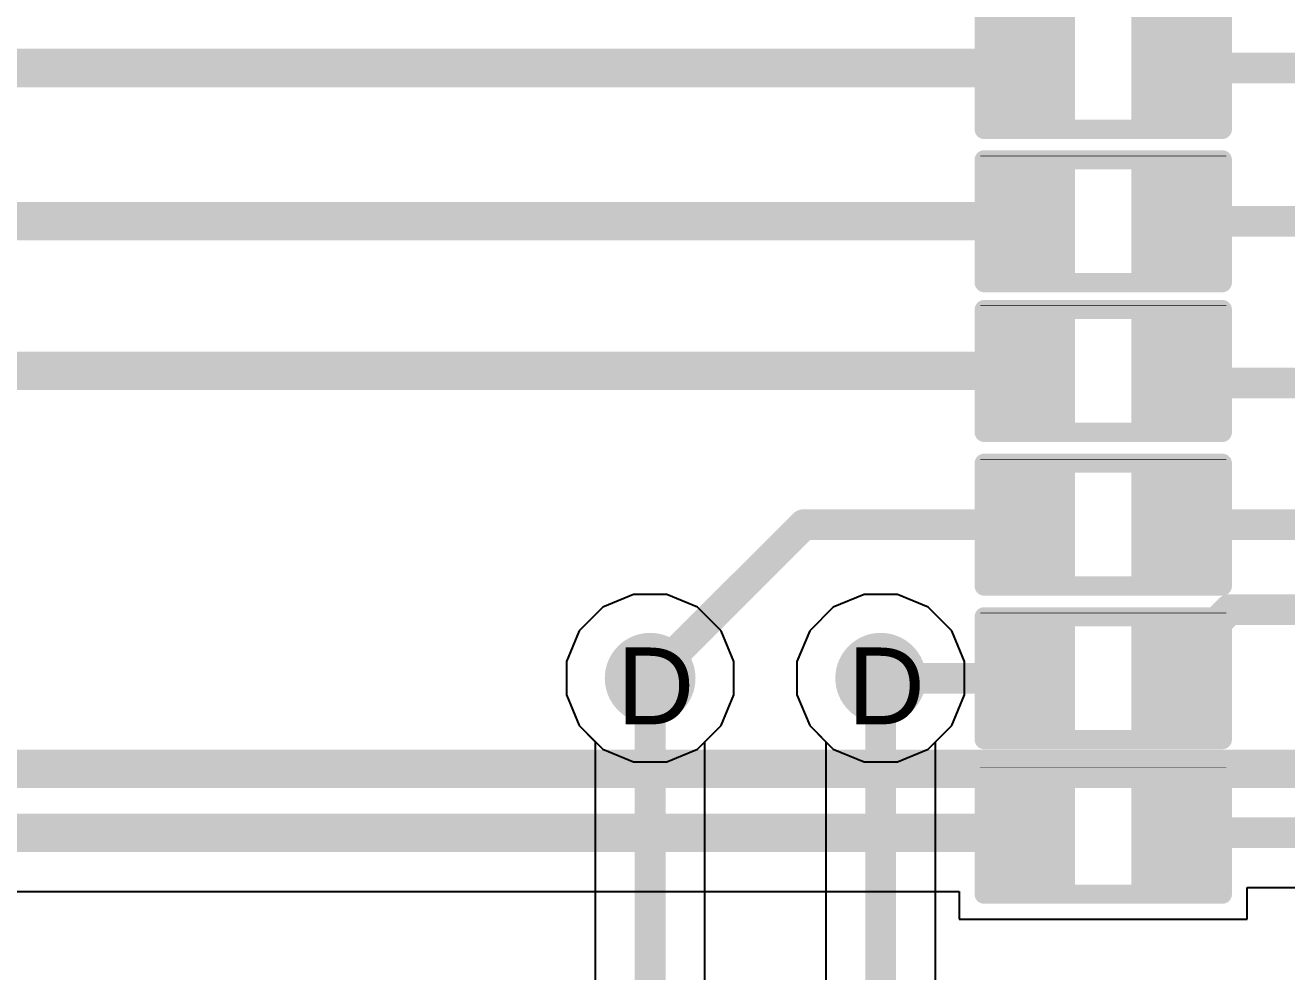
# Model space of a CAD drawing. Header units: inches. Extents: x -11 to 5428, y 0 to 5423.
# Drawn here: x 122.21 to 130.55, y 53.66 to 59.92 of the extents above; entities that cross this region are included whole.
import ezdxf

# ---------------------------------------------------------------- set-up
doc = ezdxf.new("R2010")
doc.units = ezdxf.units.IN
for name, color, linetype in [('Bottom Layer', 5, 'Continuous'), ('Dimension', 6, 'Continuous'), ('Drill Drawing', 1, 'Continuous'), ('GND', 16, 'Continuous'), ('PWR', 76, 'Continuous'), ('Top Layer', 1, 'Continuous'), ('Top Overlay', 2, 'Continuous'), ('Top Paste', 8, 'Continuous'), ('Top Solder', 216, 'Continuous'), ('Via Holes', 16, 'Continuous')]:
    doc.layers.add(name, color=color, linetype=linetype)
doc.styles.add('Arial', font='', dxfattribs={"height": 0.2})
doc.styles.get('Arial').set_extended_font_data('Arial')

# ---------------------------------------------------------------- blocks, each defined once
blk = doc.blocks.new('R___0402_385')
at = {"layer": 'Top Layer'}
for points in [[(-0.6985, -0.3175), (-0.6985, 0.3175), (-0.2413, 0.3175), (-0.2413, -0.3175)], [(0.2413, -0.3175), (0.2413, 0.3175), (0.6985, 0.3175), (0.6985, -0.3175)]]:
    blk.add_hatch(color=1, dxfattribs=at).paths.add_polyline_path(points)
at = {"layer": 'Top Paste'}
for points in [[(-0.6985, -0.3175), (-0.6985, 0.3175), (-0.2413, 0.3175), (-0.2413, -0.3175)], [(0.2413, -0.3175), (0.2413, 0.3175), (0.6985, 0.3175), (0.6985, -0.3175)]]:
    blk.add_hatch(color=8, dxfattribs=at).paths.add_polyline_path(points)
at = {"layer": 'Top Solder'}
for points in [[(-0.7535, -0.3725), (-0.7535, 0.3725), (-0.1863, 0.3725), (-0.1863, -0.3725)], [(0.1863, -0.3725), (0.1863, 0.3725), (0.7535, 0.3725), (0.7535, -0.3725)]]:
    blk.add_hatch(color=216, dxfattribs=at).paths.add_polyline_path(points)
at = {"layer": 'Top Overlay'}
for points in [[(-0.7874, 0.4064, 0.127, 0.127, 0), (-0.7874, -0.4064, 0.127, 0.127, 0)], [(0.7874, 0.4064, 0.127, 0.127, 0), (-0.7874, 0.4064, 0.127, 0.127, 0)], [(0.7874, 0.4064, 0.127, 0.127, 0), (0.7874, -0.4064, 0.127, 0.127, 0)], [(0.7874, -0.4064, 0.127, 0.127, 0), (-0.7874, -0.4064, 0.127, 0.127, 0)], [(0.8128, -0.4318, 0.00323, 0.00323, 0), (-0.8128, -0.4318, 0.00323, 0.00323, 0)]]:
    blk.add_lwpolyline(points, format="xyseb", dxfattribs=at)
for points in [[(-0.8191, 0.4064, 0.0635, 0.0635, 1), (-0.7556, 0.4064, 0.0635, 0.0635, 1)], [(-0.8191, 0.4064, 0.0635, 0.0635, 1), (-0.7556, 0.4064, 0.0635, 0.0635, 1)], [(0.7557, 0.4064, 0.0635, 0.0635, 1), (0.8192, 0.4064, 0.0635, 0.0635, 1)], [(0.7557, 0.4064, 0.0635, 0.0635, 1), (0.8192, 0.4064, 0.0635, 0.0635, 1)], [(-0.8191, -0.4064, 0.0635, 0.0635, 1), (-0.7556, -0.4064, 0.0635, 0.0635, 1)], [(-0.8191, -0.4064, 0.0635, 0.0635, 1), (-0.7556, -0.4064, 0.0635, 0.0635, 1)], [(0.7557, -0.4064, 0.0635, 0.0635, 1), (0.8192, -0.4064, 0.0635, 0.0635, 1)], [(0.7557, -0.4064, 0.0635, 0.0635, 1), (0.8192, -0.4064, 0.0635, 0.0635, 1)], [(-0.8136, -0.4318, 0.00161, 0.00161, 1), (-0.812, -0.4318, 0.00161, 0.00161, 1)], [(0.812, -0.4318, 0.00161, 0.00161, 1), (0.8136, -0.4318, 0.00161, 0.00161, 1)]]:
    blk.add_lwpolyline(points, format="xyseb", close=True, dxfattribs=at)
blk = doc.blocks.new('R___0402_494')
at = {"layer": 'Top Layer'}
for points in [[(-0.6985, -0.3175), (-0.6985, 0.3175), (-0.2413, 0.3175), (-0.2413, -0.3175)], [(0.2413, -0.3175), (0.2413, 0.3175), (0.6985, 0.3175), (0.6985, -0.3175)]]:
    blk.add_hatch(color=1, dxfattribs=at).paths.add_polyline_path(points)
at = {"layer": 'Top Paste'}
for points in [[(-0.6985, -0.3175), (-0.6985, 0.3175), (-0.2413, 0.3175), (-0.2413, -0.3175)], [(0.2413, -0.3175), (0.2413, 0.3175), (0.6985, 0.3175), (0.6985, -0.3175)]]:
    blk.add_hatch(color=8, dxfattribs=at).paths.add_polyline_path(points)
at = {"layer": 'Top Solder'}
for points in [[(-0.7535, -0.3725), (-0.7535, 0.3725), (-0.1863, 0.3725), (-0.1863, -0.3725)], [(0.1863, -0.3725), (0.1863, 0.3725), (0.7535, 0.3725), (0.7535, -0.3725)]]:
    blk.add_hatch(color=216, dxfattribs=at).paths.add_polyline_path(points)
at = {"layer": 'Top Overlay'}
for points in [[(0.7874, 0.4064, 0.127, 0.127, 0), (-0.7874, 0.4064, 0.127, 0.127, 0)], [(-0.7874, 0.4064, 0.127, 0.127, 0), (-0.7874, -0.4064, 0.127, 0.127, 0)], [(0.7874, 0.4064, 0.127, 0.127, 0), (0.7874, -0.4064, 0.127, 0.127, 0)], [(0.7874, -0.4064, 0.127, 0.127, 0), (-0.7874, -0.4064, 0.127, 0.127, 0)], [(0.8128, -0.4318, 0.00323, 0.00323, 0), (-0.8128, -0.4318, 0.00323, 0.00323, 0)]]:
    blk.add_lwpolyline(points, format="xyseb", dxfattribs=at)
for points in [[(-0.8191, 0.4064, 0.0635, 0.0635, 1), (-0.7556, 0.4064, 0.0635, 0.0635, 1)], [(-0.8191, 0.4064, 0.0635, 0.0635, 1), (-0.7556, 0.4064, 0.0635, 0.0635, 1)], [(0.7557, 0.4064, 0.0635, 0.0635, 1), (0.8192, 0.4064, 0.0635, 0.0635, 1)], [(0.7557, 0.4064, 0.0635, 0.0635, 1), (0.8192, 0.4064, 0.0635, 0.0635, 1)], [(-0.8191, -0.4064, 0.0635, 0.0635, 1), (-0.7556, -0.4064, 0.0635, 0.0635, 1)], [(-0.8191, -0.4064, 0.0635, 0.0635, 1), (-0.7556, -0.4064, 0.0635, 0.0635, 1)], [(0.7557, -0.4064, 0.0635, 0.0635, 1), (0.8192, -0.4064, 0.0635, 0.0635, 1)], [(0.7557, -0.4064, 0.0635, 0.0635, 1), (0.8192, -0.4064, 0.0635, 0.0635, 1)], [(-0.8136, -0.4318, 0.00161, 0.00161, 1), (-0.812, -0.4318, 0.00161, 0.00161, 1)], [(0.812, -0.4318, 0.00161, 0.00161, 1), (0.8136, -0.4318, 0.00161, 0.00161, 1)]]:
    blk.add_lwpolyline(points, format="xyseb", close=True, dxfattribs=at)
blk = doc.blocks.new('R___0402_496')
at = {"layer": 'Top Layer'}
for points in [[(-0.6985, -0.3175), (-0.6985, 0.3175), (-0.2413, 0.3175), (-0.2413, -0.3175)], [(0.2413, -0.3175), (0.2413, 0.3175), (0.6985, 0.3175), (0.6985, -0.3175)]]:
    blk.add_hatch(color=1, dxfattribs=at).paths.add_polyline_path(points)
at = {"layer": 'Top Paste'}
for points in [[(-0.6985, -0.3175), (-0.6985, 0.3175), (-0.2413, 0.3175), (-0.2413, -0.3175)], [(0.2413, -0.3175), (0.2413, 0.3175), (0.6985, 0.3175), (0.6985, -0.3175)]]:
    blk.add_hatch(color=8, dxfattribs=at).paths.add_polyline_path(points)
at = {"layer": 'Top Solder'}
for points in [[(-0.7535, -0.3725), (-0.7535, 0.3725), (-0.1863, 0.3725), (-0.1863, -0.3725)], [(0.1863, -0.3725), (0.1863, 0.3725), (0.7535, 0.3725), (0.7535, -0.3725)]]:
    blk.add_hatch(color=216, dxfattribs=at).paths.add_polyline_path(points)
at = {"layer": 'Top Overlay'}
for points in [[(0.7874, 0.4064, 0.127, 0.127, 0), (-0.7874, 0.4064, 0.127, 0.127, 0)], [(-0.7874, 0.4064, 0.127, 0.127, 0), (-0.7874, -0.4064, 0.127, 0.127, 0)], [(0.7874, 0.4064, 0.127, 0.127, 0), (0.7874, -0.4064, 0.127, 0.127, 0)], [(0.7874, -0.4064, 0.127, 0.127, 0), (-0.7874, -0.4064, 0.127, 0.127, 0)], [(0.8128, -0.4318, 0.00323, 0.00323, 0), (-0.8128, -0.4318, 0.00323, 0.00323, 0)]]:
    blk.add_lwpolyline(points, format="xyseb", dxfattribs=at)
for points in [[(-0.8191, 0.4064, 0.0635, 0.0635, 1), (-0.7556, 0.4064, 0.0635, 0.0635, 1)], [(-0.8191, 0.4064, 0.0635, 0.0635, 1), (-0.7556, 0.4064, 0.0635, 0.0635, 1)], [(0.7557, 0.4064, 0.0635, 0.0635, 1), (0.8192, 0.4064, 0.0635, 0.0635, 1)], [(0.7557, 0.4064, 0.0635, 0.0635, 1), (0.8192, 0.4064, 0.0635, 0.0635, 1)], [(-0.8191, -0.4064, 0.0635, 0.0635, 1), (-0.7556, -0.4064, 0.0635, 0.0635, 1)], [(-0.8191, -0.4064, 0.0635, 0.0635, 1), (-0.7556, -0.4064, 0.0635, 0.0635, 1)], [(0.7557, -0.4064, 0.0635, 0.0635, 1), (0.8192, -0.4064, 0.0635, 0.0635, 1)], [(0.7557, -0.4064, 0.0635, 0.0635, 1), (0.8192, -0.4064, 0.0635, 0.0635, 1)], [(-0.8136, -0.4318, 0.00161, 0.00161, 1), (-0.812, -0.4318, 0.00161, 0.00161, 1)], [(0.812, -0.4318, 0.00161, 0.00161, 1), (0.8136, -0.4318, 0.00161, 0.00161, 1)]]:
    blk.add_lwpolyline(points, format="xyseb", close=True, dxfattribs=at)
blk = doc.blocks.new('R___0402_498')
at = {"layer": 'Top Layer'}
for points in [[(-0.6985, -0.3175), (-0.6985, 0.3175), (-0.2413, 0.3175), (-0.2413, -0.3175)], [(0.2413, -0.3175), (0.2413, 0.3175), (0.6985, 0.3175), (0.6985, -0.3175)]]:
    blk.add_hatch(color=1, dxfattribs=at).paths.add_polyline_path(points)
at = {"layer": 'Top Paste'}
for points in [[(-0.6985, -0.3175), (-0.6985, 0.3175), (-0.2413, 0.3175), (-0.2413, -0.3175)], [(0.2413, -0.3175), (0.2413, 0.3175), (0.6985, 0.3175), (0.6985, -0.3175)]]:
    blk.add_hatch(color=8, dxfattribs=at).paths.add_polyline_path(points)
at = {"layer": 'Top Solder'}
for points in [[(-0.7535, -0.3725), (-0.7535, 0.3725), (-0.1863, 0.3725), (-0.1863, -0.3725)], [(0.1863, -0.3725), (0.1863, 0.3725), (0.7535, 0.3725), (0.7535, -0.3725)]]:
    blk.add_hatch(color=216, dxfattribs=at).paths.add_polyline_path(points)
at = {"layer": 'Top Overlay'}
for points in [[(0.7874, 0.4064, 0.127, 0.127, 0), (-0.7874, 0.4064, 0.127, 0.127, 0)], [(-0.7874, 0.4064, 0.127, 0.127, 0), (-0.7874, -0.4064, 0.127, 0.127, 0)], [(0.7874, 0.4064, 0.127, 0.127, 0), (0.7874, -0.4064, 0.127, 0.127, 0)], [(0.7874, -0.4064, 0.127, 0.127, 0), (-0.7874, -0.4064, 0.127, 0.127, 0)], [(0.8128, -0.4318, 0.00323, 0.00323, 0), (-0.8128, -0.4318, 0.00323, 0.00323, 0)]]:
    blk.add_lwpolyline(points, format="xyseb", dxfattribs=at)
for points in [[(-0.8191, 0.4064, 0.0635, 0.0635, 1), (-0.7556, 0.4064, 0.0635, 0.0635, 1)], [(-0.8191, 0.4064, 0.0635, 0.0635, 1), (-0.7556, 0.4064, 0.0635, 0.0635, 1)], [(0.7557, 0.4064, 0.0635, 0.0635, 1), (0.8192, 0.4064, 0.0635, 0.0635, 1)], [(0.7557, 0.4064, 0.0635, 0.0635, 1), (0.8192, 0.4064, 0.0635, 0.0635, 1)], [(-0.8191, -0.4064, 0.0635, 0.0635, 1), (-0.7556, -0.4064, 0.0635, 0.0635, 1)], [(-0.8191, -0.4064, 0.0635, 0.0635, 1), (-0.7556, -0.4064, 0.0635, 0.0635, 1)], [(0.7557, -0.4064, 0.0635, 0.0635, 1), (0.8192, -0.4064, 0.0635, 0.0635, 1)], [(0.7557, -0.4064, 0.0635, 0.0635, 1), (0.8192, -0.4064, 0.0635, 0.0635, 1)], [(-0.8136, -0.4318, 0.00161, 0.00161, 1), (-0.812, -0.4318, 0.00161, 0.00161, 1)], [(0.812, -0.4318, 0.00161, 0.00161, 1), (0.8136, -0.4318, 0.00161, 0.00161, 1)]]:
    blk.add_lwpolyline(points, format="xyseb", close=True, dxfattribs=at)
blk = doc.blocks.new('R___0402_499')
at = {"layer": 'Top Layer'}
for points in [[(-0.6985, -0.3175), (-0.6985, 0.3175), (-0.2413, 0.3175), (-0.2413, -0.3175)], [(0.2413, -0.3175), (0.2413, 0.3175), (0.6985, 0.3175), (0.6985, -0.3175)]]:
    blk.add_hatch(color=1, dxfattribs=at).paths.add_polyline_path(points)
at = {"layer": 'Top Paste'}
for points in [[(-0.6985, -0.3175), (-0.6985, 0.3175), (-0.2413, 0.3175), (-0.2413, -0.3175)], [(0.2413, -0.3175), (0.2413, 0.3175), (0.6985, 0.3175), (0.6985, -0.3175)]]:
    blk.add_hatch(color=8, dxfattribs=at).paths.add_polyline_path(points)
at = {"layer": 'Top Solder'}
for points in [[(-0.7535, -0.3725), (-0.7535, 0.3725), (-0.1863, 0.3725), (-0.1863, -0.3725)], [(0.1863, -0.3725), (0.1863, 0.3725), (0.7535, 0.3725), (0.7535, -0.3725)]]:
    blk.add_hatch(color=216, dxfattribs=at).paths.add_polyline_path(points)
at = {"layer": 'Top Overlay'}
for points in [[(0.7874, 0.4064, 0.127, 0.127, 0), (-0.7874, 0.4064, 0.127, 0.127, 0)], [(-0.7874, 0.4064, 0.127, 0.127, 0), (-0.7874, -0.4064, 0.127, 0.127, 0)], [(0.7874, 0.4064, 0.127, 0.127, 0), (0.7874, -0.4064, 0.127, 0.127, 0)], [(0.7874, -0.4064, 0.127, 0.127, 0), (-0.7874, -0.4064, 0.127, 0.127, 0)], [(0.8128, -0.4318, 0.00323, 0.00323, 0), (-0.8128, -0.4318, 0.00323, 0.00323, 0)]]:
    blk.add_lwpolyline(points, format="xyseb", dxfattribs=at)
for points in [[(-0.8191, 0.4064, 0.0635, 0.0635, 1), (-0.7556, 0.4064, 0.0635, 0.0635, 1)], [(-0.8191, 0.4064, 0.0635, 0.0635, 1), (-0.7556, 0.4064, 0.0635, 0.0635, 1)], [(0.7557, 0.4064, 0.0635, 0.0635, 1), (0.8192, 0.4064, 0.0635, 0.0635, 1)], [(0.7557, 0.4064, 0.0635, 0.0635, 1), (0.8192, 0.4064, 0.0635, 0.0635, 1)], [(-0.8191, -0.4064, 0.0635, 0.0635, 1), (-0.7556, -0.4064, 0.0635, 0.0635, 1)], [(-0.8191, -0.4064, 0.0635, 0.0635, 1), (-0.7556, -0.4064, 0.0635, 0.0635, 1)], [(0.7557, -0.4064, 0.0635, 0.0635, 1), (0.8192, -0.4064, 0.0635, 0.0635, 1)], [(0.7557, -0.4064, 0.0635, 0.0635, 1), (0.8192, -0.4064, 0.0635, 0.0635, 1)], [(-0.8136, -0.4318, 0.00161, 0.00161, 1), (-0.812, -0.4318, 0.00161, 0.00161, 1)], [(0.812, -0.4318, 0.00161, 0.00161, 1), (0.8136, -0.4318, 0.00161, 0.00161, 1)]]:
    blk.add_lwpolyline(points, format="xyseb", close=True, dxfattribs=at)
blk = doc.blocks.new('R___0402_500')
at = {"layer": 'Top Layer'}
for points in [[(-0.6985, -0.3175), (-0.6985, 0.3175), (-0.2413, 0.3175), (-0.2413, -0.3175)], [(0.2413, -0.3175), (0.2413, 0.3175), (0.6985, 0.3175), (0.6985, -0.3175)]]:
    blk.add_hatch(color=1, dxfattribs=at).paths.add_polyline_path(points)
at = {"layer": 'Top Paste'}
for points in [[(-0.6985, -0.3175), (-0.6985, 0.3175), (-0.2413, 0.3175), (-0.2413, -0.3175)], [(0.2413, -0.3175), (0.2413, 0.3175), (0.6985, 0.3175), (0.6985, -0.3175)]]:
    blk.add_hatch(color=8, dxfattribs=at).paths.add_polyline_path(points)
at = {"layer": 'Top Solder'}
for points in [[(-0.7535, -0.3725), (-0.7535, 0.3725), (-0.1863, 0.3725), (-0.1863, -0.3725)], [(0.1863, -0.3725), (0.1863, 0.3725), (0.7535, 0.3725), (0.7535, -0.3725)]]:
    blk.add_hatch(color=216, dxfattribs=at).paths.add_polyline_path(points)
at = {"layer": 'Top Overlay'}
for points in [[(0.7874, 0.4064, 0.127, 0.127, 0), (-0.7874, 0.4064, 0.127, 0.127, 0)], [(-0.7874, 0.4064, 0.127, 0.127, 0), (-0.7874, -0.4064, 0.127, 0.127, 0)], [(0.7874, 0.4064, 0.127, 0.127, 0), (0.7874, -0.4064, 0.127, 0.127, 0)], [(0.7874, -0.4064, 0.127, 0.127, 0), (-0.7874, -0.4064, 0.127, 0.127, 0)], [(0.8128, -0.4318, 0.00323, 0.00323, 0), (-0.8128, -0.4318, 0.00323, 0.00323, 0)]]:
    blk.add_lwpolyline(points, format="xyseb", dxfattribs=at)
for points in [[(-0.8191, 0.4064, 0.0635, 0.0635, 1), (-0.7556, 0.4064, 0.0635, 0.0635, 1)], [(-0.8191, 0.4064, 0.0635, 0.0635, 1), (-0.7556, 0.4064, 0.0635, 0.0635, 1)], [(0.7557, 0.4064, 0.0635, 0.0635, 1), (0.8192, 0.4064, 0.0635, 0.0635, 1)], [(0.7557, 0.4064, 0.0635, 0.0635, 1), (0.8192, 0.4064, 0.0635, 0.0635, 1)], [(-0.8191, -0.4064, 0.0635, 0.0635, 1), (-0.7556, -0.4064, 0.0635, 0.0635, 1)], [(-0.8191, -0.4064, 0.0635, 0.0635, 1), (-0.7556, -0.4064, 0.0635, 0.0635, 1)], [(0.7557, -0.4064, 0.0635, 0.0635, 1), (0.8192, -0.4064, 0.0635, 0.0635, 1)], [(0.7557, -0.4064, 0.0635, 0.0635, 1), (0.8192, -0.4064, 0.0635, 0.0635, 1)], [(-0.8136, -0.4318, 0.00161, 0.00161, 1), (-0.812, -0.4318, 0.00161, 0.00161, 1)], [(0.812, -0.4318, 0.00161, 0.00161, 1), (0.8136, -0.4318, 0.00161, 0.00161, 1)]]:
    blk.add_lwpolyline(points, format="xyseb", close=True, dxfattribs=at)

msp = doc.modelspace()

# ---------------------------------------------------------------- hatches: boundary and pattern name
at = {"layer": 'Bottom Layer'}
h = msp.add_hatch(color=5, dxfattribs=at)
edge = h.paths.add_edge_path()
edge.add_arc((126.3396, 55.5998), 0.3, 0, 360)
h = msp.add_hatch(color=5, dxfattribs=at)
edge = h.paths.add_edge_path()
edge.add_arc((127.8644, 55.5998), 0.3, 0, 360)
at = {"layer": 'GND'}
h = msp.add_hatch(color=16, dxfattribs=at)
edge = h.paths.add_edge_path()
edge.add_arc((126.3396, 55.5998), 0.3, 0, 360)
h = msp.add_hatch(color=16, dxfattribs=at)
edge = h.paths.add_edge_path()
edge.add_arc((127.8644, 55.5998), 0.3, 0, 360)
at = {"layer": 'PWR'}
h = msp.add_hatch(color=76, dxfattribs=at)
edge = h.paths.add_edge_path()
edge.add_arc((126.3396, 55.5998), 0.3, 0, 360)
h = msp.add_hatch(color=76, dxfattribs=at)
edge = h.paths.add_edge_path()
edge.add_arc((127.8644, 55.5998), 0.3, 0, 360)
at = {"layer": 'Top Layer'}
h = msp.add_hatch(color=1, dxfattribs=at)
edge = h.paths.add_edge_path()
edge.add_arc((126.3396, 55.5998), 0.3, 0, 360)
h = msp.add_hatch(color=1, dxfattribs=at)
edge = h.paths.add_edge_path()
edge.add_arc((127.8644, 55.5998), 0.3, 0, 360)
at = {"layer": 'Via Holes'}
h = msp.add_hatch(color=7, dxfattribs=at)
edge = h.paths.add_edge_path()
edge.add_arc((126.3396, 55.5998), 0.15, 0, 360)
h = msp.add_hatch(color=7, dxfattribs=at)
edge = h.paths.add_edge_path()
edge.add_arc((127.8644, 55.5998), 0.15, 0, 360)

# ---------------------------------------------------------------- linework, layer by layer
at = {"layer": 'Bottom Layer'}
for p, q in [((126.2294, 56.1538), (126.0258, 56.0695)), ((126.4498, 56.1538), (126.2294, 56.1538)), ((126.6534, 56.0695), (126.4498, 56.1538)), ((127.7542, 56.1538), (127.5506, 56.0695)), ((127.9746, 56.1538), (127.7542, 56.1538)), ((128.1782, 56.0695), (127.9746, 56.1538)), ((126.0258, 56.0695), (125.87, 55.9136)), ((126.8093, 55.9136), (126.6534, 56.0695)), ((127.5506, 56.0695), (127.3948, 55.9136)), ((128.3341, 55.9136), (128.1782, 56.0695)), ((125.87, 55.9136), (125.7856, 55.71)), ((126.8936, 55.71), (126.8093, 55.9136)), ((127.3948, 55.9136), (127.3104, 55.71)), ((128.4184, 55.71), (128.3341, 55.9136)), ((125.7856, 55.71), (125.7856, 55.4896)), ((126.8936, 55.4896), (126.8936, 55.71)), ((127.3104, 55.71), (127.3104, 55.4896)), ((128.4184, 55.4896), (128.4184, 55.71)), ((125.7856, 55.4896), (125.87, 55.286)), ((126.8093, 55.286), (126.8936, 55.4896)), ((127.3104, 55.4896), (127.3948, 55.286)), ((128.3341, 55.286), (128.4184, 55.4896)), ((125.87, 55.286), (125.977, 55.1789)), ((126.7022, 55.1789), (126.8093, 55.286)), ((127.3948, 55.286), (127.5019, 55.1789)), ((128.227, 55.1789), (128.3341, 55.286)), ((125.977, 55.1789), (125.977, 48.4613)), ((126.7022, 48.6115), (126.7022, 55.1789)), ((127.5019, 55.1789), (127.5019, 48.3679)), ((128.227, 48.5181), (128.227, 55.1789))]:
    msp.add_line(p, q, dxfattribs=at)
for points in [[(126.3396, 48.4613, 0.2032, 0.2032, 0), (126.3396, 55.5998, 0.2032, 0.2032, 0)], [(127.8644, 48.3679, 0.2032, 0.2032, 0), (127.8644, 55.5998, 0.2032, 0.2032, 0)]]:
    msp.add_lwpolyline(points, format="xyseb", dxfattribs=at)
for points in [[(126.2888, 55.5998, 0.1016, 0.1016, 1), (126.3904, 55.5998, 0.1016, 0.1016, 1)], [(127.8136, 55.5998, 0.1016, 0.1016, 1), (127.9152, 55.5998, 0.1016, 0.1016, 1)]]:
    msp.add_lwpolyline(points, format="xyseb", close=True, dxfattribs=at)
at = {"layer": 'Dimension'}
msp.add_lwpolyline([(0, 55, 0.254, 0.254, 0), (344, 55, 0.254, 0.254, 0)], format="xyseb", dxfattribs=at)
at = {"layer": 'GND'}
for p, q in [((126.2294, 56.1538), (126.0258, 56.0695)), ((126.4498, 56.1538), (126.2294, 56.1538)), ((126.6534, 56.0695), (126.4498, 56.1538)), ((127.7542, 56.1538), (127.5506, 56.0695)), ((127.9746, 56.1538), (127.7542, 56.1538)), ((128.1782, 56.0695), (127.9746, 56.1538)), ((126.0258, 56.0695), (125.87, 55.9136)), ((126.8093, 55.9136), (126.6534, 56.0695)), ((127.5506, 56.0695), (127.3948, 55.9136)), ((128.3341, 55.9136), (128.1782, 56.0695)), ((125.87, 55.9136), (125.7856, 55.71)), ((126.8936, 55.71), (126.8093, 55.9136)), ((127.3948, 55.9136), (127.3104, 55.71)), ((128.4184, 55.71), (128.3341, 55.9136)), ((125.7856, 55.71), (125.7856, 55.4896)), ((126.8936, 55.4896), (126.8936, 55.71)), ((127.3104, 55.71), (127.3104, 55.4896)), ((128.4184, 55.4896), (128.4184, 55.71)), ((125.7856, 55.4896), (125.87, 55.286)), ((126.8093, 55.286), (126.8936, 55.4896)), ((127.3104, 55.4896), (127.3948, 55.286)), ((128.3341, 55.286), (128.4184, 55.4896)), ((125.87, 55.286), (126.0258, 55.1301)), ((126.6534, 55.1301), (126.8093, 55.286)), ((127.3948, 55.286), (127.5506, 55.1301)), ((128.1782, 55.1301), (128.3341, 55.286)), ((126.0258, 55.1301), (126.2294, 55.0458)), ((126.4498, 55.0458), (126.6534, 55.1301)), ((127.5506, 55.1301), (127.7542, 55.0458)), ((127.9746, 55.0458), (128.1782, 55.1301)), ((126.2294, 55.0458), (126.4498, 55.0458)), ((127.7542, 55.0458), (127.9746, 55.0458))]:
    msp.add_line(p, q, dxfattribs=at)
at = {"layer": 'PWR'}
for p, q in [((126.2294, 56.1538), (126.0258, 56.0695)), ((126.4498, 56.1538), (126.2294, 56.1538)), ((126.6534, 56.0695), (126.4498, 56.1538)), ((127.7542, 56.1538), (127.5506, 56.0695)), ((127.9746, 56.1538), (127.7542, 56.1538)), ((128.1782, 56.0695), (127.9746, 56.1538)), ((126.0258, 56.0695), (125.87, 55.9136)), ((126.8093, 55.9136), (126.6534, 56.0695)), ((127.5506, 56.0695), (127.3948, 55.9136)), ((128.3341, 55.9136), (128.1782, 56.0695)), ((125.87, 55.9136), (125.7856, 55.71)), ((126.8936, 55.71), (126.8093, 55.9136)), ((127.3948, 55.9136), (127.3104, 55.71)), ((128.4184, 55.71), (128.3341, 55.9136)), ((125.7856, 55.71), (125.7856, 55.4896)), ((126.8936, 55.4896), (126.8936, 55.71)), ((127.3104, 55.71), (127.3104, 55.4896)), ((128.4184, 55.4896), (128.4184, 55.71)), ((125.7856, 55.4896), (125.87, 55.286)), ((126.8093, 55.286), (126.8936, 55.4896)), ((127.3104, 55.4896), (127.3948, 55.286)), ((128.3341, 55.286), (128.4184, 55.4896)), ((125.87, 55.286), (126.0258, 55.1301)), ((126.6534, 55.1301), (126.8093, 55.286)), ((127.3948, 55.286), (127.5506, 55.1301)), ((128.1782, 55.1301), (128.3341, 55.286)), ((126.0258, 55.1301), (126.2294, 55.0458)), ((126.4498, 55.0458), (126.6534, 55.1301)), ((127.5506, 55.1301), (127.7542, 55.0458)), ((127.9746, 55.0458), (128.1782, 55.1301)), ((126.2294, 55.0458), (126.4498, 55.0458)), ((127.7542, 55.0458), (127.9746, 55.0458))]:
    msp.add_line(p, q, dxfattribs=at)
at = {"layer": 'Top Layer'}
for p, q in [((120.1383, 54.1888), (128.3842, 54.1888)), ((128.3842, 54.1888), (128.3842, 54.0058)), ((130.2892, 54.0058), (130.2892, 54.2147)), ((130.2892, 54.2147), (130.6576, 54.2147)), ((128.3842, 54.0058), (130.2892, 54.0058))]:
    msp.add_line(p, q, dxfattribs=at)
for points in [[(119.9381, 59.6371, 0.254, 0.254, 0), (128.8668, 59.6371, 0.254, 0.254, 0)], [(129.8066, 59.6371, 0.2032, 0.2032, 0), (130.8097, 59.6371, 0.2032, 0.2032, 0)], [(120.2817, 58.6232, 0.254, 0.254, 0), (128.8668, 58.6232, 0.254, 0.254, 0)], [(129.8066, 58.6232, 0.2032, 0.2032, 0), (130.8954, 58.6232, 0.2032, 0.2032, 0)], [(120.2436, 57.6326, 0.254, 0.254, 0), (128.8668, 57.6326, 0.254, 0.254, 0)], [(129.8066, 57.6326, 0.2032, 0.2032, 0), (129.8854, 57.5538, 0.2032, 0.2032, 0)], [(129.8854, 57.5538, 0.2032, 0.2032, 0), (137.6178, 57.5538, 0.2032, 0.2032, 0)], [(126.3396, 55.5998, 0.2032, 0.2032, 0), (127.3556, 56.6158, 0.2032, 0.2032, 0)], [(127.3556, 56.6158, 0.2032, 0.2032, 0), (128.8668, 56.6158, 0.2032, 0.2032, 0)], [(129.8066, 56.6158, 0.2032, 0.2032, 0), (130.8619, 56.6158, 0.2032, 0.2032, 0)], [(129.8066, 55.6887, 0.2032, 0.2032, 0), (130.1717, 56.0538, 0.2032, 0.2032, 0)], [(130.1717, 56.0538, 0.2032, 0.2032, 0), (131.1794, 56.0538, 0.2032, 0.2032, 0)], [(127.8644, 55.5998, 0.2032, 0.2032, 0), (128.8668, 55.5998, 0.2032, 0.2032, 0)], [(119.9774, 54.5773, 0.254, 0.254, 0), (128.8668, 54.5773, 0.254, 0.254, 0)], [(129.8066, 54.5773, 0.2032, 0.2032, 0), (130.6576, 54.5773, 0.2032, 0.2032, 0)]]:
    msp.add_lwpolyline(points, format="xyseb", dxfattribs=at)
for points in [[(128.8033, 59.6371, 0.127, 0.127, 1), (128.9303, 59.6371, 0.127, 0.127, 1)], [(129.7558, 59.6371, 0.1016, 0.1016, 1), (129.8574, 59.6371, 0.1016, 0.1016, 1)], [(128.8033, 58.6232, 0.127, 0.127, 1), (128.9303, 58.6232, 0.127, 0.127, 1)], [(129.7558, 58.6232, 0.1016, 0.1016, 1), (129.8574, 58.6232, 0.1016, 0.1016, 1)], [(128.8033, 57.6326, 0.127, 0.127, 1), (128.9303, 57.6326, 0.127, 0.127, 1)], [(129.7558, 57.6326, 0.1016, 0.1016, 1), (129.8574, 57.6326, 0.1016, 0.1016, 1)], [(129.8346, 57.5538, 0.1016, 0.1016, 1), (129.9362, 57.5538, 0.1016, 0.1016, 1)], [(129.8346, 57.5538, 0.1016, 0.1016, 1), (129.9362, 57.5538, 0.1016, 0.1016, 1)], [(127.3048, 56.6158, 0.1016, 0.1016, 1), (127.4064, 56.6158, 0.1016, 0.1016, 1)], [(127.3048, 56.6158, 0.1016, 0.1016, 1), (127.4064, 56.6158, 0.1016, 0.1016, 1)], [(128.816, 56.6158, 0.1016, 0.1016, 1), (128.9176, 56.6158, 0.1016, 0.1016, 1)], [(129.7558, 56.6158, 0.1016, 0.1016, 1), (129.8574, 56.6158, 0.1016, 0.1016, 1)], [(130.1209, 56.0538, 0.1016, 0.1016, 1), (130.2225, 56.0538, 0.1016, 0.1016, 1)], [(130.1209, 56.0538, 0.1016, 0.1016, 1), (130.2225, 56.0538, 0.1016, 0.1016, 1)], [(129.7558, 55.6887, 0.1016, 0.1016, 1), (129.8574, 55.6887, 0.1016, 0.1016, 1)], [(126.2888, 55.5998, 0.1016, 0.1016, 1), (126.3904, 55.5998, 0.1016, 0.1016, 1)], [(127.8136, 55.5998, 0.1016, 0.1016, 1), (127.9152, 55.5998, 0.1016, 0.1016, 1)], [(128.816, 55.5998, 0.1016, 0.1016, 1), (128.9176, 55.5998, 0.1016, 0.1016, 1)], [(128.8033, 54.5773, 0.127, 0.127, 1), (128.9303, 54.5773, 0.127, 0.127, 1)], [(129.7558, 54.5773, 0.1016, 0.1016, 1), (129.8574, 54.5773, 0.1016, 0.1016, 1)]]:
    msp.add_lwpolyline(points, format="xyseb", close=True, dxfattribs=at)

# ---------------------------------------------------------------- block references
at = {"rotation": 180}
for name, p in [('R___0402_494', (129.3367, 59.6371)), ('R___0402_496', (129.3367, 58.6232)), ('R___0402_498', (129.3367, 57.6326)), ('R___0402_499', (129.3367, 56.6158)), ('R___0402_500', (129.3367, 55.5998)), ('R___0402_385', (129.3367, 54.5773))]:
    msp.add_blockref(name, p, dxfattribs=at)

# ---------------------------------------------------------------- texts
at = {"layer": 'Drill Drawing', "style": 'Arial'}
for p in [(126.1195, 55.2951), (127.6443, 55.2951)]:
    msp.add_text('D', height=0.508, dxfattribs=at).set_placement(p)

doc.saveas('drawing.dxf')
